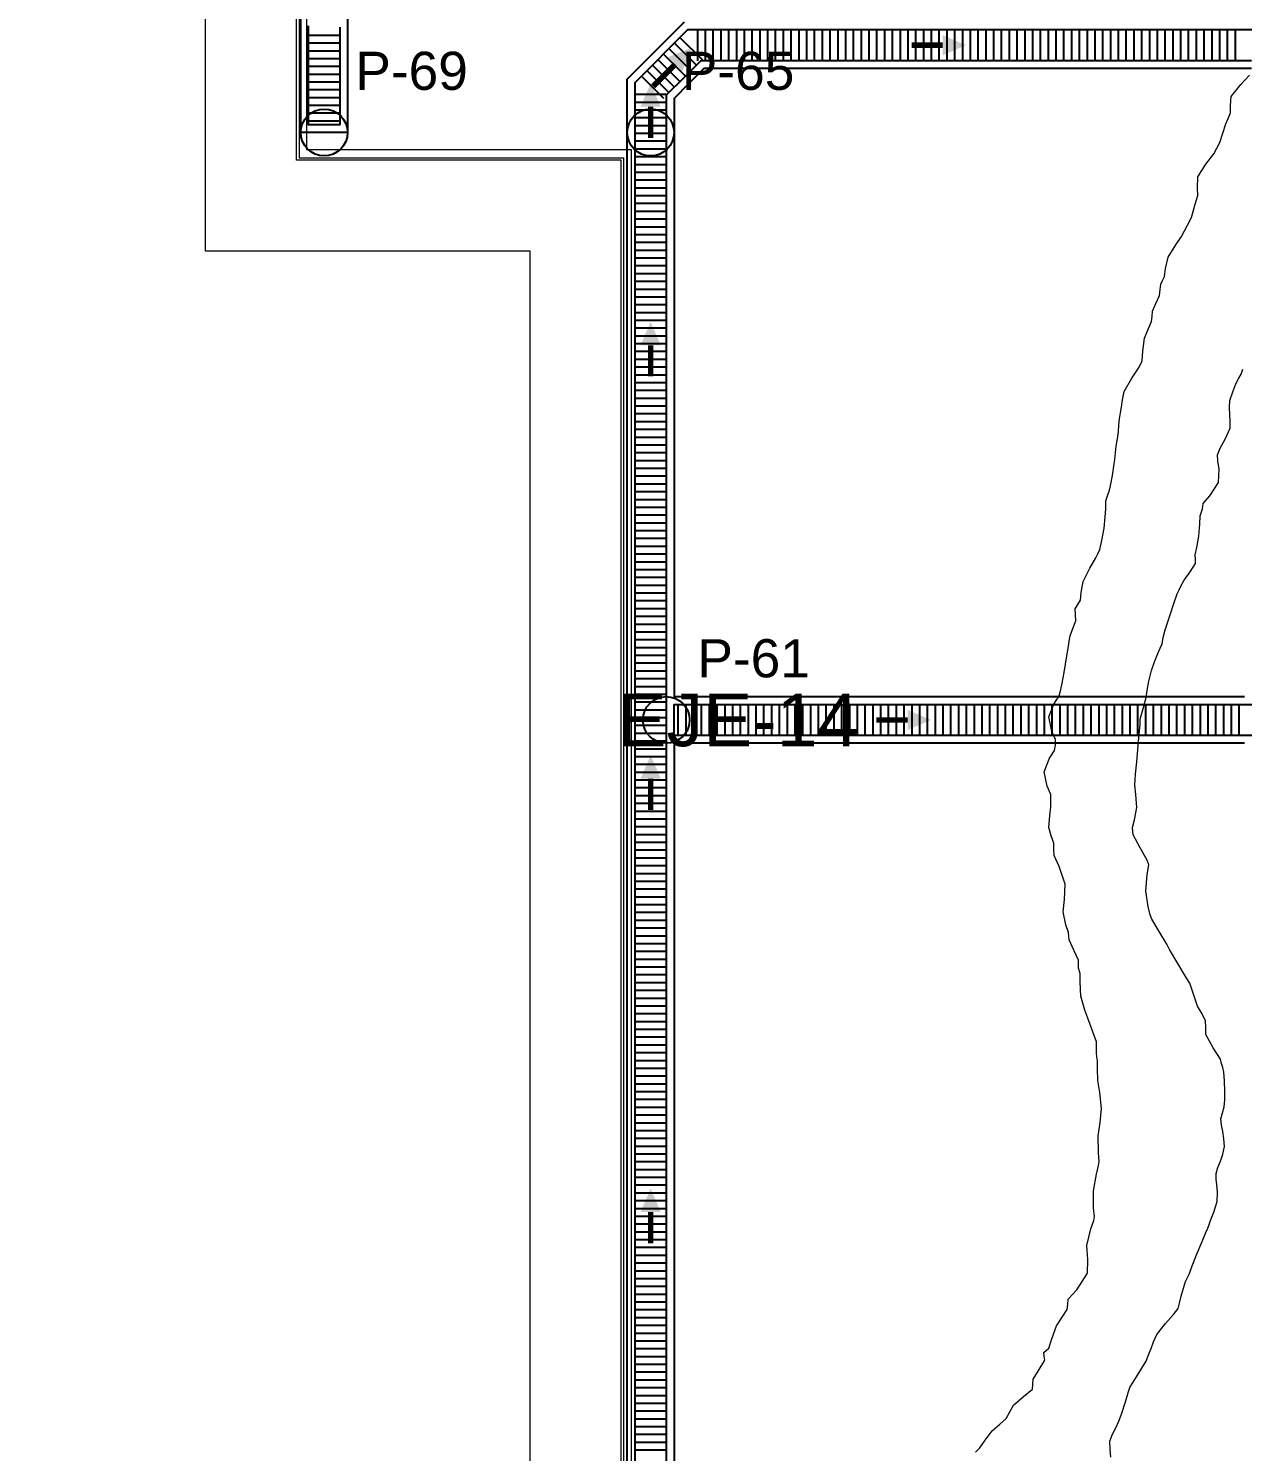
# Model space of a CAD drawing. Header units: metres. Extents: x 354768 to 355417, y 9249536 to 9250102.
# Drawn here: x 354944.34 to 354959.92, y 9249821.89 to 9249840.15 of the extents above; entities that cross this region are included whole.
import ezdxf
from ezdxf.enums import TextEntityAlignment as Align

# ---------------------------------------------------------------- set-up
doc = ezdxf.new("R2010")
doc.units = ezdxf.units.M
doc.header["$LTSCALE"] = 0.25
for name, color, linetype, lineweight in [('ARQ-BASE', 8, 'CONTINUOUS', 13), ('ARQ-TECHO', 8, 'CONTINUOUS', 13), ('ARQ-VEREDA', 9, 'CONTINUOUS', 9), ('CUNETA-S3', 94, 'CONTINUOUS', 35)]:
    doc.layers.add(name, color=color, linetype=linetype, lineweight=lineweight)
for name, color, linetype, true_color in [('CUN-FLUJO', 1, 'CONTINUOUS', 0xe60000), ('CUN-REJ-BORDE', 4, 'CONTINUOUS', 0x00aae6), ('CUN-REJ-PLATINA', 4, 'CONTINUOUS', 0x78cdf0)]:
    doc.layers.add(name, color=color, linetype=linetype, true_color=true_color)
doc.layers.add('CURVAS', color=33, linetype='CONTINUOUS', lineweight=13, true_color=0xb08860)
doc.layers.add('NUDOS', color=7, linetype='CONTINUOUS')
doc.layers.add('TEXTOS', color=7, linetype='CONTINUOUS')
doc.styles.get("Standard").update_dxf_attribs({"font": 'arial.ttf'})

# ---------------------------------------------------------------- blocks, each defined once
blk = doc.blocks.new('ARQUITECTURA_BASE')
at = {"layer": 'ARQ-TECHO'}
for points in [[(354936.743, 9249851.821), (354936.743, 9249839.716), (354932.862, 9249839.716), (354932.862, 9249815.986), (354952.072, 9249815.986), (354952.072, 9249838.596), (354947.907, 9249838.596), (354947.907, 9249851.821), (354936.743, 9249851.821)], [(354936.873, 9249851.691), (354936.873, 9249839.586), (354932.992, 9249839.586), (354932.992, 9249816.116), (354951.942, 9249816.116), (354951.942, 9249838.466), (354947.777, 9249838.466), (354947.777, 9249851.691), (354936.873, 9249851.691)]]:
    blk.add_lwpolyline(points, close=True, dxfattribs=at)
at = {"layer": 'ARQ-VEREDA'}
blk.add_lwpolyline([(354950.772, 9249816.711), (354950.772, 9249837.296), (354946.607, 9249837.296), (354946.607, 9249850.646), (354938.777, 9249850.646), (354938.777, 9249837.296), (354935.162, 9249837.296), (354935.162, 9249816.711), (354932.962, 9249816.711), (354932.962, 9249839.616), (354936.843, 9249839.616), (354936.843, 9249851.546), (354947.807, 9249851.546), (354947.807, 9249838.496), (354951.972, 9249838.496), (354951.972, 9249816.711), (354950.772, 9249816.711)], close=True, dxfattribs=at)
blk = doc.blocks.new('CURVAS_DE_NIVEL')
at = {"layer": 'CURVAS'}
for points in [[(354958.227, 9249821.817), (354958.217, 9249821.916), (354958.214, 9249822.025), (354958.248, 9249822.111), (354958.29, 9249822.196), (354958.328, 9249822.281), (354958.363, 9249822.368), (354958.413, 9249822.529), (354958.452, 9249822.661), (354958.471, 9249822.713), (354958.569, 9249822.87), (354958.679, 9249823.05), (354958.711, 9249823.13), (354958.742, 9249823.211), (354958.775, 9249823.299), (354958.817, 9249823.393), (354958.929, 9249823.533), (354959.028, 9249823.647), (354959.09, 9249823.725), (354959.108, 9249823.796), (354959.129, 9249823.885), (354959.159, 9249823.985), (354959.186, 9249824.072), (354959.211, 9249824.124), (354959.236, 9249824.177), (354959.271, 9249824.272), (354959.325, 9249824.415), (354959.397, 9249824.587), (354959.446, 9249824.703), (354959.471, 9249824.757), (354959.486, 9249824.802), (354959.503, 9249824.855), (354959.546, 9249824.961), (354959.592, 9249825.101), (354959.593, 9249825.219), (354959.585, 9249825.313), (354959.579, 9249825.386), (354959.576, 9249825.458), (354959.601, 9249825.534), (354959.632, 9249825.617), (354959.661, 9249825.705), (354959.686, 9249825.803), (354959.678, 9249825.904), (354959.664, 9249825.996), (354959.647, 9249826.081), (354959.636, 9249826.162), (354959.658, 9249826.238), (354959.682, 9249826.314), (354959.689, 9249826.405), (354959.69, 9249826.512), (354959.684, 9249826.648), (354959.675, 9249826.758), (354959.661, 9249826.82), (354959.648, 9249826.871), (354959.631, 9249826.924), (354959.54, 9249827.071), (354959.444, 9249827.243), (354959.443, 9249827.331), (354959.442, 9249827.419), (354959.396, 9249827.507), (354959.34, 9249827.607), (354959.283, 9249827.772), (354959.241, 9249827.903), (354959.191, 9249827.974), (354959.084, 9249828.155), (354958.977, 9249828.335), (354958.943, 9249828.403), (354958.848, 9249828.563), (354958.753, 9249828.721), (354958.729, 9249828.78), (354958.703, 9249828.886), (354958.675, 9249829.083), (354958.694, 9249829.297), (354958.715, 9249829.422), (354958.69, 9249829.479), (354958.601, 9249829.64), (354958.511, 9249829.806), (354958.504, 9249829.898), (354958.529, 9249829.997), (354958.558, 9249830.157), (354958.547, 9249830.324), (354958.532, 9249830.442), (354958.537, 9249830.514), (354958.544, 9249830.586), (354958.558, 9249830.742), (354958.58, 9249831.004), (354958.592, 9249831.146), (354958.601, 9249831.218), (354958.604, 9249831.29), (354958.637, 9249831.408), (354958.678, 9249831.566), (354958.698, 9249831.685), (354958.713, 9249831.779), (354958.73, 9249831.847), (354958.748, 9249831.915), (354958.787, 9249832.025), (354958.828, 9249832.133), (354958.859, 9249832.201), (354958.885, 9249832.258), (354958.896, 9249832.338), (354958.925, 9249832.437), (354958.977, 9249832.605), (354959.038, 9249832.788), (354959.076, 9249832.899), (354959.102, 9249832.95), (354959.13, 9249833.004), (354959.168, 9249833.073), (354959.244, 9249833.183), (354959.313, 9249833.286), (354959.312, 9249833.342), (354959.31, 9249833.398), (354959.33, 9249833.494), (354959.357, 9249833.638), (354959.367, 9249833.793), (354959.371, 9249833.899), (354959.402, 9249833.988), (354959.409, 9249834.056), (354959.497, 9249834.158), (354959.606, 9249834.326), (354959.614, 9249834.498), (354959.6, 9249834.605), (354959.596, 9249834.682), (354959.627, 9249834.768), (354959.691, 9249834.884), (354959.758, 9249835.023), (354959.758, 9249835.112), (354959.751, 9249835.202), (354959.75, 9249835.291), (354959.755, 9249835.378), (354959.792, 9249835.492), (354959.832, 9249835.595), (354959.869, 9249835.665), (354959.899, 9249835.72), (354959.918, 9249835.78)], [(354956.487, 9249821.88), (354956.545, 9249821.939), (354956.612, 9249822.035), (354956.702, 9249822.154), (354956.8, 9249822.24), (354956.883, 9249822.313), (354956.93, 9249822.4), (354956.978, 9249822.486), (354957.107, 9249822.595), (354957.22, 9249822.689), (354957.226, 9249822.753), (354957.23, 9249822.819), (354957.305, 9249822.944), (354957.377, 9249823.062), (354957.37, 9249823.114), (354957.364, 9249823.162), (354957.429, 9249823.217), (354957.468, 9249823.335), (354957.53, 9249823.503), (354957.608, 9249823.627), (354957.665, 9249823.712), (354957.672, 9249823.779), (354957.68, 9249823.845), (354957.789, 9249823.966), (354957.926, 9249824.178), (354957.932, 9249824.355), (354957.918, 9249824.534), (354957.97, 9249824.749), (354958.009, 9249824.856), (354958.014, 9249824.907), (354958.003, 9249825.019), (354958.002, 9249825.237), (354958.04, 9249825.451), (354958.069, 9249825.56), (354958.074, 9249825.612), (354958.066, 9249825.724), (354958.062, 9249825.942), (354958.087, 9249826.112), (354958.107, 9249826.291), (354958.085, 9249826.498), (354958.059, 9249826.651), (354958.054, 9249826.803), (354958.054, 9249826.903), (354958.048, 9249826.955), (354958.042, 9249827.008), (354958.042, 9249827.073), (354958.04, 9249827.147), (354958, 9249827.264), (354957.961, 9249827.369), (354957.931, 9249827.453), (354957.892, 9249827.556), (354957.842, 9249827.734), (354957.831, 9249827.918), (354957.833, 9249828.024), (354957.811, 9249828.092), (354957.811, 9249828.141), (354957.809, 9249828.196), (354957.751, 9249828.327), (354957.692, 9249828.457), (354957.683, 9249828.552), (354957.65, 9249828.652), (354957.613, 9249828.818), (354957.632, 9249828.975), (354957.641, 9249829.171), (354957.564, 9249829.398), (354957.498, 9249829.538), (354957.495, 9249829.619), (354957.493, 9249829.7), (354957.461, 9249829.791), (354957.429, 9249829.899), (354957.441, 9249830.05), (354957.457, 9249830.165), (354957.457, 9249830.251), (354957.456, 9249830.322), (354957.409, 9249830.428), (354957.369, 9249830.613), (354957.439, 9249830.79), (354957.504, 9249830.886), (354957.517, 9249830.956), (354957.516, 9249831.027), (354957.469, 9249831.132), (354957.429, 9249831.318), (354957.496, 9249831.484), (354957.564, 9249831.59), (354957.585, 9249831.671), (354957.603, 9249831.754), (354957.626, 9249831.888), (354957.661, 9249832.102), (354957.681, 9249832.227), (354957.692, 9249832.293), (354957.703, 9249832.359), (354957.74, 9249832.454), (354957.776, 9249832.554), (354957.772, 9249832.635), (354957.768, 9249832.708), (354957.802, 9249832.763), (354957.837, 9249832.817), (354957.847, 9249832.917), (354957.869, 9249833.055), (354957.958, 9249833.227), (354958.035, 9249833.359), (354958.06, 9249833.412), (354958.084, 9249833.467), (354958.11, 9249833.582), (354958.14, 9249833.741), (354958.155, 9249833.886), (354958.162, 9249833.984), (354958.161, 9249834.039), (354958.162, 9249834.094), (354958.184, 9249834.157), (354958.209, 9249834.227), (354958.229, 9249834.327), (354958.25, 9249834.442), (354958.264, 9249834.535), (354958.277, 9249834.623), (354958.286, 9249834.708), (354958.296, 9249834.792), (354958.31, 9249834.886), (354958.324, 9249834.978), (354958.33, 9249835.063), (354958.336, 9249835.144), (354958.349, 9249835.22), (354958.364, 9249835.296), (354958.375, 9249835.388), (354958.395, 9249835.494), (354958.496, 9249835.665), (354958.588, 9249835.806), (354958.628, 9249835.888), (354958.637, 9249836.013), (354958.657, 9249836.181), (354958.707, 9249836.303), (354958.748, 9249836.392), (354958.754, 9249836.459), (354958.759, 9249836.527), (354958.804, 9249836.626), (354958.849, 9249836.728), (354958.858, 9249836.805), (354958.866, 9249836.873), (354958.889, 9249836.922), (354958.913, 9249836.972), (354958.927, 9249837.072), (354958.96, 9249837.22), (354959.058, 9249837.378), (354959.134, 9249837.485), (354959.169, 9249837.557), (354959.209, 9249837.63), (354959.259, 9249837.728), (354959.287, 9249837.822), (354959.306, 9249837.9), (354959.326, 9249837.956), (354959.344, 9249838.012), (354959.336, 9249838.113), (354959.342, 9249838.252), (354959.446, 9249838.414), (354959.547, 9249838.547), (354959.588, 9249838.618), (354959.625, 9249838.69), (354959.664, 9249838.812), (354959.701, 9249838.931), (354959.732, 9249839), (354959.76, 9249839.071), (354959.76, 9249839.167), (354959.77, 9249839.28), (354959.894, 9249839.436), (354960.004, 9249839.556)]]:
    blk.add_lwpolyline(points, dxfattribs=at)
blk = doc.blocks.new('CUNETAS_SISTEMA_3_NORESTE_LOSA')
at = {"layer": 'CUN-FLUJO', "const_width": 0.07}
for points in [[(354955.668, 9249839.94), (354956.068, 9249839.94)], [(354952.353, 9249839.413), (354952.635, 9249839.695)], [(354952.32, 9249838.75), (354952.32, 9249839.15)], [(354952.32, 9249835.689), (354952.32, 9249836.089)], [(354955.218, 9249831.28), (354955.617, 9249831.28)], [(354952.32, 9249830.126), (354952.32, 9249830.526)], [(354952.32, 9249824.564), (354952.32, 9249824.964)]]:
    blk.add_lwpolyline(points, dxfattribs=at)
at = {"layer": 'CUN-FLUJO', "true_color": 0xe60000}
for points in [[(354956.368, 9249839.94), (354956.068, 9249840.07), (354956.068, 9249839.81)], [(354952.847, 9249839.907), (354952.543, 9249839.787), (354952.727, 9249839.603)], [(354952.32, 9249839.45), (354952.19, 9249839.15), (354952.45, 9249839.15)], [(354952.32, 9249836.389), (354952.19, 9249836.089), (354952.45, 9249836.089)], [(354955.917, 9249831.28), (354955.617, 9249831.41), (354955.617, 9249831.15)], [(354952.32, 9249830.826), (354952.19, 9249830.526), (354952.45, 9249830.526)], [(354952.32, 9249825.264), (354952.19, 9249824.964), (354952.45, 9249824.964)]]:
    blk.add_solid(points, dxfattribs=at)
at = {"layer": 'CUN-REJ-BORDE'}
for points in [[(354960.145, 9249831.08), (354959.894, 9249831.08), (354959.643, 9249831.08), (354959.393, 9249831.08), (354959.142, 9249831.08), (354958.891, 9249831.08), (354958.64, 9249831.08), (354958.389, 9249831.08), (354958.138, 9249831.08), (354957.888, 9249831.08), (354957.637, 9249831.08), (354957.386, 9249831.08), (354957.135, 9249831.08), (354956.884, 9249831.08), (354956.633, 9249831.08), (354956.383, 9249831.08), (354956.132, 9249831.08), (354955.881, 9249831.08), (354955.63, 9249831.08), (354955.379, 9249831.08), (354955.128, 9249831.08), (354954.878, 9249831.08), (354954.627, 9249831.08), (354954.376, 9249831.08), (354954.125, 9249831.08), (354953.874, 9249831.08), (354953.623, 9249831.08), (354953.372, 9249831.08), (354953.122, 9249831.08), (354952.871, 9249831.08), (354952.62, 9249831.08), (354952.62, 9249831.48), (354952.871, 9249831.48), (354953.122, 9249831.48), (354953.372, 9249831.48), (354953.623, 9249831.48), (354953.874, 9249831.48), (354954.125, 9249831.48), (354954.376, 9249831.48), (354954.627, 9249831.48), (354954.878, 9249831.48), (354955.128, 9249831.48), (354955.379, 9249831.48), (354955.63, 9249831.48), (354955.881, 9249831.48), (354956.132, 9249831.48), (354956.383, 9249831.48), (354956.633, 9249831.48), (354956.884, 9249831.48), (354957.135, 9249831.48), (354957.386, 9249831.48), (354957.637, 9249831.48), (354957.888, 9249831.48), (354958.138, 9249831.48), (354958.389, 9249831.48), (354958.64, 9249831.48), (354958.891, 9249831.48), (354959.142, 9249831.48), (354959.393, 9249831.48), (354959.643, 9249831.48), (354959.894, 9249831.48), (354960.145, 9249831.48)], [(354960.033, 9249839.74), (354959.781, 9249839.74), (354959.528, 9249839.74), (354959.276, 9249839.74), (354959.023, 9249839.74), (354958.771, 9249839.74), (354958.518, 9249839.74), (354958.266, 9249839.74), (354958.013, 9249839.74), (354957.761, 9249839.74), (354957.508, 9249839.74), (354957.256, 9249839.74), (354957.003, 9249839.74), (354956.751, 9249839.74), (354956.498, 9249839.74), (354956.246, 9249839.74), (354955.993, 9249839.74), (354955.741, 9249839.74), (354955.488, 9249839.74), (354955.236, 9249839.74), (354954.983, 9249839.74), (354954.731, 9249839.74), (354954.478, 9249839.74), (354954.225, 9249839.74), (354953.973, 9249839.74), (354953.72, 9249839.74), (354953.468, 9249839.74), (354953.215, 9249839.74), (354952.963, 9249839.74), (354952.741, 9249839.519), (354952.52, 9249839.297), (354952.52, 9249839.046), (354952.52, 9249838.796), (354952.52, 9249838.545), (354952.52, 9249838.295), (354952.52, 9249838.044), (354952.52, 9249837.793), (354952.52, 9249837.543), (354952.52, 9249837.292), (354952.52, 9249837.041), (354952.52, 9249836.791), (354952.52, 9249836.54), (354952.52, 9249836.289), (354952.52, 9249836.039), (354952.52, 9249835.788), (354952.52, 9249835.537), (354952.52, 9249835.287), (354952.52, 9249835.036), (354952.52, 9249834.785), (354952.52, 9249834.535), (354952.52, 9249834.284), (354952.52, 9249834.033), (354952.52, 9249833.783), (354952.52, 9249833.532), (354952.52, 9249833.281), (354952.52, 9249833.031), (354952.52, 9249832.78), (354952.52, 9249832.529), (354952.52, 9249832.279), (354952.52, 9249832.028), (354952.52, 9249831.777), (354952.52, 9249831.527), (354952.52, 9249831.276), (354952.52, 9249831.025), (354952.52, 9249830.775), (354952.52, 9249830.524), (354952.52, 9249830.273), (354952.52, 9249830.023), (354952.52, 9249829.772), (354952.52, 9249829.521), (354952.52, 9249829.271), (354952.52, 9249829.02), (354952.52, 9249828.769), (354952.52, 9249828.519), (354952.52, 9249828.268), (354952.52, 9249828.017), (354952.52, 9249827.767), (354952.52, 9249827.516), (354952.52, 9249827.266), (354952.52, 9249827.015), (354952.52, 9249826.764), (354952.52, 9249826.514), (354952.52, 9249826.263), (354952.52, 9249826.012), (354952.52, 9249825.762), (354952.52, 9249825.511), (354952.52, 9249825.26), (354952.52, 9249825.01), (354952.52, 9249824.759), (354952.52, 9249824.508), (354952.52, 9249824.258), (354952.52, 9249824.007), (354952.52, 9249823.756), (354952.52, 9249823.506), (354952.52, 9249823.255), (354952.52, 9249823.004), (354952.52, 9249822.754), (354952.52, 9249822.503), (354952.52, 9249822.252), (354952.52, 9249822.002), (354952.52, 9249821.751)], [(354952.12, 9249821.666), (354952.12, 9249821.917), (354952.12, 9249822.167), (354952.12, 9249822.418), (354952.12, 9249822.669), (354952.12, 9249822.919), (354952.12, 9249823.17), (354952.12, 9249823.421), (354952.12, 9249823.671), (354952.12, 9249823.922), (354952.12, 9249824.173), (354952.12, 9249824.423), (354952.12, 9249824.674), (354952.12, 9249824.925), (354952.12, 9249825.175), (354952.12, 9249825.426), (354952.12, 9249825.677), (354952.12, 9249825.927), (354952.12, 9249826.178), (354952.12, 9249826.429), (354952.12, 9249826.679), (354952.12, 9249826.93), (354952.12, 9249827.181), (354952.12, 9249827.431), (354952.12, 9249827.682), (354952.12, 9249827.933), (354952.12, 9249828.183), (354952.12, 9249828.434), (354952.12, 9249828.684), (354952.12, 9249828.935), (354952.12, 9249829.186), (354952.12, 9249829.436), (354952.12, 9249829.687), (354952.12, 9249829.938), (354952.12, 9249830.188), (354952.12, 9249830.439), (354952.12, 9249830.69), (354952.12, 9249830.94), (354952.12, 9249831.191), (354952.12, 9249831.442), (354952.12, 9249831.692), (354952.12, 9249831.943), (354952.12, 9249832.194), (354952.12, 9249832.444), (354952.12, 9249832.695), (354952.12, 9249832.946), (354952.12, 9249833.196), (354952.12, 9249833.447), (354952.12, 9249833.698), (354952.12, 9249833.948), (354952.12, 9249834.199), (354952.12, 9249834.45), (354952.12, 9249834.7), (354952.12, 9249834.951), (354952.12, 9249835.202), (354952.12, 9249835.452), (354952.12, 9249835.703), (354952.12, 9249835.954), (354952.12, 9249836.204), (354952.12, 9249836.455), (354952.12, 9249836.706), (354952.12, 9249836.956), (354952.12, 9249837.207), (354952.12, 9249837.458), (354952.12, 9249837.708), (354952.12, 9249837.959), (354952.12, 9249838.21), (354952.12, 9249838.46), (354952.12, 9249838.711), (354952.12, 9249838.962), (354952.12, 9249839.212), (354952.12, 9249839.463)], [(354959.94, 9249830.98), (354959.688, 9249830.98), (354959.435, 9249830.98), (354959.183, 9249830.98), (354958.931, 9249830.98), (354958.678, 9249830.98), (354958.426, 9249830.98), (354958.173, 9249830.98), (354957.921, 9249830.98), (354957.668, 9249830.98), (354957.416, 9249830.98), (354957.164, 9249830.98), (354956.911, 9249830.98), (354956.659, 9249830.98), (354956.406, 9249830.98), (354956.154, 9249830.98), (354955.901, 9249830.98), (354955.649, 9249830.98), (354955.397, 9249830.98), (354955.144, 9249830.98), (354954.892, 9249830.98), (354954.639, 9249830.98), (354954.387, 9249830.98), (354954.135, 9249830.98), (354953.882, 9249830.98), (354953.63, 9249830.98), (354953.377, 9249830.98), (354953.125, 9249830.98), (354952.872, 9249830.98), (354952.62, 9249830.98), (354952.62, 9249830.729), (354952.62, 9249830.479), (354952.62, 9249830.228), (354952.62, 9249829.978), (354952.62, 9249829.727), (354952.62, 9249829.476), (354952.62, 9249829.226), (354952.62, 9249828.975), (354952.62, 9249828.725), (354952.62, 9249828.474), (354952.62, 9249828.224), (354952.62, 9249827.973), (354952.62, 9249827.722), (354952.62, 9249827.472), (354952.62, 9249827.221), (354952.62, 9249826.971), (354952.62, 9249826.72), (354952.62, 9249826.469), (354952.62, 9249826.219), (354952.62, 9249825.968), (354952.62, 9249825.718), (354952.62, 9249825.467), (354952.62, 9249825.216), (354952.62, 9249824.966), (354952.62, 9249824.715), (354952.62, 9249824.465), (354952.62, 9249824.214), (354952.62, 9249823.963), (354952.62, 9249823.713), (354952.62, 9249823.462), (354952.62, 9249823.212), (354952.62, 9249822.961), (354952.62, 9249822.711), (354952.62, 9249822.46), (354952.62, 9249822.209), (354952.62, 9249821.959), (354952.62, 9249821.708)], [(354952.02, 9249821.707), (354952.02, 9249821.958), (354952.02, 9249822.209), (354952.02, 9249822.459), (354952.02, 9249822.71), (354952.02, 9249822.961), (354952.02, 9249823.211), (354952.02, 9249823.462), (354952.02, 9249823.713), (354952.02, 9249823.963), (354952.02, 9249824.214), (354952.02, 9249824.465), (354952.02, 9249824.715), (354952.02, 9249824.966), (354952.02, 9249825.217), (354952.02, 9249825.467), (354952.02, 9249825.718), (354952.02, 9249825.969), (354952.02, 9249826.219), (354952.02, 9249826.47), (354952.02, 9249826.721), (354952.02, 9249826.971), (354952.02, 9249827.222), (354952.02, 9249827.473), (354952.02, 9249827.723), (354952.02, 9249827.974), (354952.02, 9249828.225), (354952.02, 9249828.475), (354952.02, 9249828.726), (354952.02, 9249828.977), (354952.02, 9249829.227), (354952.02, 9249829.478), (354952.02, 9249829.729), (354952.02, 9249829.979), (354952.02, 9249830.23), (354952.02, 9249830.481), (354952.02, 9249830.731), (354952.02, 9249830.982), (354952.02, 9249831.233), (354952.02, 9249831.483), (354952.02, 9249831.734), (354952.02, 9249831.984), (354952.02, 9249832.235), (354952.02, 9249832.486), (354952.02, 9249832.736), (354952.02, 9249832.987), (354952.02, 9249833.238), (354952.02, 9249833.488), (354952.02, 9249833.739), (354952.02, 9249833.99), (354952.02, 9249834.24), (354952.02, 9249834.491), (354952.02, 9249834.742), (354952.02, 9249834.992), (354952.02, 9249835.243), (354952.02, 9249835.494), (354952.02, 9249835.744), (354952.02, 9249835.995), (354952.02, 9249836.246), (354952.02, 9249836.496), (354952.02, 9249836.747), (354952.02, 9249836.998), (354952.02, 9249837.248), (354952.02, 9249837.499), (354952.02, 9249837.75), (354952.02, 9249838), (354952.02, 9249838.251), (354952.02, 9249838.502), (354952.02, 9249838.752), (354952.02, 9249839.003), (354952.02, 9249839.254), (354952.02, 9249839.504)], [(354952.02, 9249839.504), (354952.204, 9249839.688), (354952.388, 9249839.872), (354952.572, 9249840.056), (354952.756, 9249840.24)], [(354948.43, 9249840.329), (354948.43, 9249840.078), (354948.43, 9249839.826), (354948.43, 9249839.575), (354948.43, 9249839.323), (354948.43, 9249839.072), (354948.43, 9249838.82), (354948.13, 9249838.82), (354947.83, 9249838.82), (354947.83, 9249839.071), (354947.83, 9249839.323), (354947.83, 9249839.574), (354947.83, 9249839.826), (354947.83, 9249840.077), (354947.83, 9249840.329)], [(354952.12, 9249839.463), (354952.346, 9249839.689), (354952.571, 9249839.914), (354952.797, 9249840.14), (354953.049, 9249840.14), (354953.3, 9249840.14), (354953.552, 9249840.14), (354953.804, 9249840.14), (354954.055, 9249840.14), (354954.307, 9249840.14), (354954.558, 9249840.14), (354954.81, 9249840.14), (354955.062, 9249840.14), (354955.313, 9249840.14), (354955.565, 9249840.14), (354955.816, 9249840.14), (354956.068, 9249840.14), (354956.32, 9249840.14), (354956.571, 9249840.14), (354956.823, 9249840.14), (354957.075, 9249840.14), (354957.326, 9249840.14), (354957.578, 9249840.14), (354957.829, 9249840.14), (354958.081, 9249840.14), (354958.333, 9249840.14), (354958.584, 9249840.14), (354958.836, 9249840.14), (354959.087, 9249840.14), (354959.339, 9249840.14), (354959.591, 9249840.14), (354959.842, 9249840.14), (354960.094, 9249840.14)], [(354948.33, 9249840.172), (354948.33, 9249839.921), (354948.33, 9249839.671), (354948.33, 9249839.421), (354948.33, 9249839.17), (354948.33, 9249838.92), (354947.93, 9249838.92), (354947.93, 9249839.174), (354947.93, 9249839.427), (354947.93, 9249839.681), (354947.93, 9249839.935), (354947.93, 9249840.189)], [(354953.004, 9249839.64), (354952.812, 9249839.448), (354952.62, 9249839.256), (354952.62, 9249839), (354952.62, 9249838.744), (354952.62, 9249838.488), (354952.62, 9249838.232), (354952.62, 9249837.976), (354952.62, 9249837.721), (354952.62, 9249837.465), (354952.62, 9249837.209), (354952.62, 9249836.953), (354952.62, 9249836.697), (354952.62, 9249836.441), (354952.62, 9249836.185), (354952.62, 9249835.93), (354952.62, 9249835.674), (354952.62, 9249835.418), (354952.62, 9249835.162), (354952.62, 9249834.906), (354952.62, 9249834.65), (354952.62, 9249834.394), (354952.62, 9249834.139), (354952.62, 9249833.883), (354952.62, 9249833.627), (354952.62, 9249833.371), (354952.62, 9249833.115), (354952.62, 9249832.859), (354952.62, 9249832.603), (354952.62, 9249832.348), (354952.62, 9249832.092), (354952.62, 9249831.836), (354952.62, 9249831.58), (354952.872, 9249831.58), (354953.125, 9249831.58), (354953.377, 9249831.58), (354953.63, 9249831.58), (354953.882, 9249831.58), (354954.135, 9249831.58), (354954.387, 9249831.58), (354954.639, 9249831.58), (354954.892, 9249831.58), (354955.144, 9249831.58), (354955.397, 9249831.58), (354955.649, 9249831.58), (354955.901, 9249831.58), (354956.154, 9249831.58), (354956.406, 9249831.58), (354956.659, 9249831.58), (354956.911, 9249831.58), (354957.164, 9249831.58), (354957.416, 9249831.58), (354957.668, 9249831.58), (354957.921, 9249831.58), (354958.173, 9249831.58), (354958.426, 9249831.58), (354958.678, 9249831.58), (354958.931, 9249831.58), (354959.183, 9249831.58), (354959.435, 9249831.58), (354959.688, 9249831.58), (354959.94, 9249831.58)], [(354960.033, 9249839.64), (354959.782, 9249839.64), (354959.531, 9249839.64), (354959.28, 9249839.64), (354959.029, 9249839.64), (354958.778, 9249839.64), (354958.527, 9249839.64), (354958.276, 9249839.64), (354958.025, 9249839.64), (354957.774, 9249839.64), (354957.523, 9249839.64), (354957.272, 9249839.64), (354957.021, 9249839.64), (354956.77, 9249839.64), (354956.519, 9249839.64), (354956.268, 9249839.64), (354956.016, 9249839.64), (354955.765, 9249839.64), (354955.514, 9249839.64), (354955.263, 9249839.64), (354955.012, 9249839.64), (354954.761, 9249839.64), (354954.51, 9249839.64), (354954.259, 9249839.64), (354954.008, 9249839.64), (354953.757, 9249839.64), (354953.506, 9249839.64), (354953.255, 9249839.64), (354953.004, 9249839.64)]]:
    blk.add_lwpolyline(points, dxfattribs=at)
at = {"layer": 'CUN-REJ-PLATINA'}
for p, q in [((354947.93, 9249840.07), (354948.33, 9249840.07)), ((354952.696, 9249840.039), (354952.979, 9249839.756)), ((354952.92, 9249840.14), (354952.92, 9249839.74)), ((354953.02, 9249840.14), (354953.02, 9249839.74)), ((354953.12, 9249840.14), (354953.12, 9249839.74)), ((354953.22, 9249840.14), (354953.22, 9249839.74)), ((354953.32, 9249840.14), (354953.32, 9249839.74)), ((354953.42, 9249840.14), (354953.42, 9249839.74)), ((354953.52, 9249840.14), (354953.52, 9249839.74)), ((354953.62, 9249840.14), (354953.62, 9249839.74)), ((354953.72, 9249840.14), (354953.72, 9249839.74)), ((354953.82, 9249840.14), (354953.82, 9249839.74)), ((354953.92, 9249840.14), (354953.92, 9249839.74)), ((354954.02, 9249840.14), (354954.02, 9249839.74)), ((354954.12, 9249840.14), (354954.12, 9249839.74)), ((354954.22, 9249840.14), (354954.22, 9249839.74)), ((354954.32, 9249840.14), (354954.32, 9249839.74)), ((354954.42, 9249840.14), (354954.42, 9249839.74)), ((354954.52, 9249840.14), (354954.52, 9249839.74)), ((354954.62, 9249840.14), (354954.62, 9249839.74)), ((354954.72, 9249840.14), (354954.72, 9249839.74)), ((354954.82, 9249840.14), (354954.82, 9249839.74)), ((354954.92, 9249840.14), (354954.92, 9249839.74)), ((354955.02, 9249840.14), (354955.02, 9249839.74)), ((354955.12, 9249840.14), (354955.12, 9249839.74)), ((354955.22, 9249840.14), (354955.22, 9249839.74)), ((354955.32, 9249840.14), (354955.32, 9249839.74)), ((354955.42, 9249840.14), (354955.42, 9249839.74)), ((354955.52, 9249840.14), (354955.52, 9249839.74)), ((354955.62, 9249840.14), (354955.62, 9249839.74)), ((354955.72, 9249840.14), (354955.72, 9249839.74)), ((354955.82, 9249840.14), (354955.82, 9249839.74)), ((354955.92, 9249840.14), (354955.92, 9249839.74)), ((354956.02, 9249840.14), (354956.02, 9249839.74)), ((354956.12, 9249840.14), (354956.12, 9249839.74)), ((354956.22, 9249840.14), (354956.22, 9249839.74)), ((354956.32, 9249840.14), (354956.32, 9249839.74)), ((354956.42, 9249840.14), (354956.42, 9249839.74)), ((354956.52, 9249840.14), (354956.52, 9249839.74)), ((354956.62, 9249840.14), (354956.62, 9249839.74)), ((354956.72, 9249840.14), (354956.72, 9249839.74)), ((354956.82, 9249840.14), (354956.82, 9249839.74)), ((354956.92, 9249840.14), (354956.92, 9249839.74)), ((354957.02, 9249840.14), (354957.02, 9249839.74)), ((354957.12, 9249840.14), (354957.12, 9249839.74)), ((354957.22, 9249840.14), (354957.22, 9249839.74)), ((354957.32, 9249840.14), (354957.32, 9249839.74)), ((354957.42, 9249840.14), (354957.42, 9249839.74)), ((354957.52, 9249840.14), (354957.52, 9249839.74)), ((354957.62, 9249840.14), (354957.62, 9249839.74)), ((354957.72, 9249840.14), (354957.72, 9249839.74)), ((354957.82, 9249840.14), (354957.82, 9249839.74)), ((354957.92, 9249840.14), (354957.92, 9249839.74)), ((354958.02, 9249840.14), (354958.02, 9249839.74)), ((354958.12, 9249840.14), (354958.12, 9249839.74)), ((354958.22, 9249840.14), (354958.22, 9249839.74)), ((354958.32, 9249840.14), (354958.32, 9249839.74)), ((354958.42, 9249840.14), (354958.42, 9249839.74)), ((354958.52, 9249840.14), (354958.52, 9249839.74)), ((354958.62, 9249840.14), (354958.62, 9249839.74)), ((354958.72, 9249840.14), (354958.72, 9249839.74)), ((354958.82, 9249840.14), (354958.82, 9249839.74)), ((354958.92, 9249840.14), (354958.92, 9249839.74)), ((354959.02, 9249840.14), (354959.02, 9249839.74)), ((354959.12, 9249840.14), (354959.12, 9249839.74)), ((354959.22, 9249840.14), (354959.22, 9249839.74)), ((354959.32, 9249840.14), (354959.32, 9249839.74)), ((354959.42, 9249840.14), (354959.42, 9249839.74)), ((354959.52, 9249840.14), (354959.52, 9249839.74)), ((354959.62, 9249840.14), (354959.62, 9249839.74)), ((354959.72, 9249840.14), (354959.72, 9249839.74)), ((354959.82, 9249840.14), (354959.82, 9249839.74)), ((354947.93, 9249839.97), (354948.33, 9249839.97)), ((354947.93, 9249839.87), (354948.33, 9249839.87)), ((354952.554, 9249839.897), (354952.837, 9249839.614)), ((354952.625, 9249839.968), (354952.908, 9249839.685)), ((354947.93, 9249839.77), (354948.33, 9249839.77)), ((354947.93, 9249839.67), (354948.33, 9249839.67)), ((354952.342, 9249839.685), (354952.625, 9249839.402)), ((354952.413, 9249839.756), (354952.696, 9249839.473)), ((354952.484, 9249839.827), (354952.767, 9249839.544)), ((354947.93, 9249839.57), (354948.33, 9249839.57)), ((354952.201, 9249839.544), (354952.484, 9249839.261)), ((354952.272, 9249839.614), (354952.554, 9249839.332)), ((354947.93, 9249839.47), (354948.33, 9249839.47)), ((354947.93, 9249839.37), (354948.33, 9249839.37)), ((354952.12, 9249839.311), (354952.52, 9249839.311)), ((354947.93, 9249839.27), (354948.33, 9249839.27)), ((354947.93, 9249839.17), (354948.33, 9249839.17)), ((354952.12, 9249839.211), (354952.52, 9249839.211)), ((354952.12, 9249839.111), (354952.52, 9249839.111)), ((354947.93, 9249839.07), (354948.33, 9249839.07)), ((354947.93, 9249838.97), (354948.33, 9249838.97)), ((354952.12, 9249839.011), (354952.52, 9249839.011)), ((354952.12, 9249838.911), (354952.52, 9249838.911)), ((354952.12, 9249838.811), (354952.52, 9249838.811)), ((354952.12, 9249838.711), (354952.52, 9249838.711)), ((354952.12, 9249838.611), (354952.52, 9249838.611)), ((354952.12, 9249838.511), (354952.52, 9249838.511)), ((354952.12, 9249838.411), (354952.52, 9249838.411)), ((354952.12, 9249838.311), (354952.52, 9249838.311)), ((354952.12, 9249838.211), (354952.52, 9249838.211)), ((354952.12, 9249838.111), (354952.52, 9249838.111)), ((354952.12, 9249838.011), (354952.52, 9249838.011)), ((354952.12, 9249837.911), (354952.52, 9249837.911)), ((354952.12, 9249837.811), (354952.52, 9249837.811)), ((354952.12, 9249837.711), (354952.52, 9249837.711)), ((354952.12, 9249837.611), (354952.52, 9249837.611)), ((354952.12, 9249837.511), (354952.52, 9249837.511)), ((354952.12, 9249837.411), (354952.52, 9249837.411)), ((354952.12, 9249837.311), (354952.52, 9249837.311)), ((354952.12, 9249837.211), (354952.52, 9249837.211)), ((354952.12, 9249837.111), (354952.52, 9249837.111)), ((354952.12, 9249837.011), (354952.52, 9249837.011)), ((354952.12, 9249836.911), (354952.52, 9249836.911)), ((354952.12, 9249836.811), (354952.52, 9249836.811)), ((354952.12, 9249836.711), (354952.52, 9249836.711)), ((354952.12, 9249836.611), (354952.52, 9249836.611)), ((354952.12, 9249836.511), (354952.52, 9249836.511)), ((354952.12, 9249836.411), (354952.52, 9249836.411)), ((354952.12, 9249836.311), (354952.52, 9249836.311)), ((354952.12, 9249836.211), (354952.52, 9249836.211)), ((354952.12, 9249836.111), (354952.52, 9249836.111)), ((354952.12, 9249836.011), (354952.52, 9249836.011)), ((354952.12, 9249835.911), (354952.52, 9249835.911)), ((354952.12, 9249835.811), (354952.52, 9249835.811)), ((354952.12, 9249835.711), (354952.52, 9249835.711)), ((354952.12, 9249835.611), (354952.52, 9249835.611)), ((354952.12, 9249835.511), (354952.52, 9249835.511)), ((354952.12, 9249835.411), (354952.52, 9249835.411)), ((354952.12, 9249835.311), (354952.52, 9249835.311)), ((354952.12, 9249835.211), (354952.52, 9249835.211)), ((354952.12, 9249835.111), (354952.52, 9249835.111)), ((354952.12, 9249835.011), (354952.52, 9249835.011)), ((354952.12, 9249834.911), (354952.52, 9249834.911)), ((354952.12, 9249834.811), (354952.52, 9249834.811)), ((354952.12, 9249834.711), (354952.52, 9249834.711)), ((354952.12, 9249834.611), (354952.52, 9249834.611)), ((354952.12, 9249834.511), (354952.52, 9249834.511)), ((354952.12, 9249834.411), (354952.52, 9249834.411)), ((354952.12, 9249834.311), (354952.52, 9249834.311)), ((354952.12, 9249834.211), (354952.52, 9249834.211)), ((354952.12, 9249834.111), (354952.52, 9249834.111)), ((354952.12, 9249834.011), (354952.52, 9249834.011)), ((354952.12, 9249833.911), (354952.52, 9249833.911)), ((354952.12, 9249833.811), (354952.52, 9249833.811)), ((354952.12, 9249833.711), (354952.52, 9249833.711)), ((354952.12, 9249833.611), (354952.52, 9249833.611)), ((354952.12, 9249833.511), (354952.52, 9249833.511)), ((354952.12, 9249833.411), (354952.52, 9249833.411)), ((354952.12, 9249833.311), (354952.52, 9249833.311)), ((354952.12, 9249833.211), (354952.52, 9249833.211)), ((354952.12, 9249833.111), (354952.52, 9249833.111)), ((354952.12, 9249833.011), (354952.52, 9249833.011)), ((354952.12, 9249832.911), (354952.52, 9249832.911)), ((354952.12, 9249832.811), (354952.52, 9249832.811)), ((354952.12, 9249832.711), (354952.52, 9249832.711)), ((354952.12, 9249832.611), (354952.52, 9249832.611)), ((354952.12, 9249832.511), (354952.52, 9249832.511)), ((354952.12, 9249832.411), (354952.52, 9249832.411)), ((354952.12, 9249832.311), (354952.52, 9249832.311)), ((354952.12, 9249832.211), (354952.52, 9249832.211)), ((354952.12, 9249832.111), (354952.52, 9249832.111)), ((354952.12, 9249832.011), (354952.52, 9249832.011)), ((354952.12, 9249831.911), (354952.52, 9249831.911)), ((354952.12, 9249831.811), (354952.52, 9249831.811)), ((354952.12, 9249831.711), (354952.52, 9249831.711)), ((354952.12, 9249831.611), (354952.52, 9249831.611)), ((354952.12, 9249831.511), (354952.52, 9249831.511)), ((354952.67, 9249831.48), (354952.67, 9249831.08)), ((354952.77, 9249831.48), (354952.77, 9249831.08)), ((354952.87, 9249831.48), (354952.87, 9249831.08)), ((354952.97, 9249831.48), (354952.97, 9249831.08)), ((354953.07, 9249831.48), (354953.07, 9249831.08)), ((354953.17, 9249831.48), (354953.17, 9249831.08)), ((354953.27, 9249831.48), (354953.27, 9249831.08)), ((354953.37, 9249831.48), (354953.37, 9249831.08)), ((354953.47, 9249831.48), (354953.47, 9249831.08)), ((354953.57, 9249831.48), (354953.57, 9249831.08)), ((354953.67, 9249831.48), (354953.67, 9249831.08)), ((354953.77, 9249831.48), (354953.77, 9249831.08)), ((354953.87, 9249831.48), (354953.87, 9249831.08)), ((354953.97, 9249831.48), (354953.97, 9249831.08)), ((354954.07, 9249831.48), (354954.07, 9249831.08)), ((354954.17, 9249831.48), (354954.17, 9249831.08)), ((354954.27, 9249831.48), (354954.27, 9249831.08)), ((354954.37, 9249831.48), (354954.37, 9249831.08)), ((354954.47, 9249831.48), (354954.47, 9249831.08)), ((354954.57, 9249831.48), (354954.57, 9249831.08)), ((354954.67, 9249831.48), (354954.67, 9249831.08)), ((354954.77, 9249831.48), (354954.77, 9249831.08)), ((354954.87, 9249831.48), (354954.87, 9249831.08)), ((354954.97, 9249831.48), (354954.97, 9249831.08)), ((354955.07, 9249831.48), (354955.07, 9249831.08)), ((354955.17, 9249831.48), (354955.17, 9249831.08)), ((354955.27, 9249831.48), (354955.27, 9249831.08)), ((354955.37, 9249831.48), (354955.37, 9249831.08)), ((354955.47, 9249831.48), (354955.47, 9249831.08)), ((354955.57, 9249831.48), (354955.57, 9249831.08)), ((354955.67, 9249831.48), (354955.67, 9249831.08)), ((354955.77, 9249831.48), (354955.77, 9249831.08)), ((354955.87, 9249831.48), (354955.87, 9249831.08)), ((354955.97, 9249831.48), (354955.97, 9249831.08)), ((354956.07, 9249831.48), (354956.07, 9249831.08)), ((354956.17, 9249831.48), (354956.17, 9249831.08)), ((354956.27, 9249831.48), (354956.27, 9249831.08)), ((354956.37, 9249831.48), (354956.37, 9249831.08)), ((354956.47, 9249831.48), (354956.47, 9249831.08)), ((354956.57, 9249831.48), (354956.57, 9249831.08)), ((354956.67, 9249831.48), (354956.67, 9249831.08)), ((354956.77, 9249831.48), (354956.77, 9249831.08)), ((354956.87, 9249831.48), (354956.87, 9249831.08)), ((354956.97, 9249831.48), (354956.97, 9249831.08)), ((354957.07, 9249831.48), (354957.07, 9249831.08)), ((354957.17, 9249831.48), (354957.17, 9249831.08)), ((354957.27, 9249831.48), (354957.27, 9249831.08)), ((354957.37, 9249831.48), (354957.37, 9249831.08)), ((354957.47, 9249831.48), (354957.47, 9249831.08)), ((354957.57, 9249831.48), (354957.57, 9249831.08)), ((354957.67, 9249831.48), (354957.67, 9249831.08)), ((354957.77, 9249831.48), (354957.77, 9249831.08)), ((354957.87, 9249831.48), (354957.87, 9249831.08)), ((354957.97, 9249831.48), (354957.97, 9249831.08)), ((354958.07, 9249831.48), (354958.07, 9249831.08)), ((354958.17, 9249831.48), (354958.17, 9249831.08)), ((354958.27, 9249831.48), (354958.27, 9249831.08)), ((354958.37, 9249831.48), (354958.37, 9249831.08)), ((354958.47, 9249831.48), (354958.47, 9249831.08)), ((354958.57, 9249831.48), (354958.57, 9249831.08)), ((354958.67, 9249831.48), (354958.67, 9249831.08)), ((354958.77, 9249831.48), (354958.77, 9249831.08)), ((354958.87, 9249831.48), (354958.87, 9249831.08)), ((354958.97, 9249831.48), (354958.97, 9249831.08)), ((354959.07, 9249831.48), (354959.07, 9249831.08)), ((354959.17, 9249831.48), (354959.17, 9249831.08)), ((354959.27, 9249831.48), (354959.27, 9249831.08)), ((354959.37, 9249831.48), (354959.37, 9249831.08)), ((354959.47, 9249831.48), (354959.47, 9249831.08)), ((354959.57, 9249831.48), (354959.57, 9249831.08)), ((354959.67, 9249831.48), (354959.67, 9249831.08)), ((354959.77, 9249831.48), (354959.77, 9249831.08)), ((354959.87, 9249831.48), (354959.87, 9249831.08)), ((354952.12, 9249831.411), (354952.52, 9249831.411)), ((354952.12, 9249831.311), (354952.52, 9249831.311)), ((354952.12, 9249831.211), (354952.52, 9249831.211)), ((354952.12, 9249831.111), (354952.52, 9249831.111)), ((354952.12, 9249831.011), (354952.52, 9249831.011)), ((354952.12, 9249830.911), (354952.52, 9249830.911)), ((354952.12, 9249830.811), (354952.52, 9249830.811)), ((354952.12, 9249830.711), (354952.52, 9249830.711)), ((354952.12, 9249830.611), (354952.52, 9249830.611)), ((354952.12, 9249830.511), (354952.52, 9249830.511)), ((354952.12, 9249830.411), (354952.52, 9249830.411)), ((354952.12, 9249830.311), (354952.52, 9249830.311)), ((354952.12, 9249830.211), (354952.52, 9249830.211)), ((354952.12, 9249830.111), (354952.52, 9249830.111)), ((354952.12, 9249830.011), (354952.52, 9249830.011)), ((354952.12, 9249829.911), (354952.52, 9249829.911)), ((354952.12, 9249829.811), (354952.52, 9249829.811)), ((354952.12, 9249829.711), (354952.52, 9249829.711)), ((354952.12, 9249829.611), (354952.52, 9249829.611)), ((354952.12, 9249829.511), (354952.52, 9249829.511)), ((354952.12, 9249829.411), (354952.52, 9249829.411)), ((354952.12, 9249829.311), (354952.52, 9249829.311)), ((354952.12, 9249829.211), (354952.52, 9249829.211)), ((354952.12, 9249829.111), (354952.52, 9249829.111)), ((354952.12, 9249829.011), (354952.52, 9249829.011)), ((354952.12, 9249828.911), (354952.52, 9249828.911)), ((354952.12, 9249828.811), (354952.52, 9249828.811)), ((354952.12, 9249828.711), (354952.52, 9249828.711)), ((354952.12, 9249828.611), (354952.52, 9249828.611)), ((354952.12, 9249828.511), (354952.52, 9249828.511)), ((354952.12, 9249828.411), (354952.52, 9249828.411)), ((354952.12, 9249828.311), (354952.52, 9249828.311)), ((354952.12, 9249828.211), (354952.52, 9249828.211)), ((354952.12, 9249828.111), (354952.52, 9249828.111)), ((354952.12, 9249828.011), (354952.52, 9249828.011)), ((354952.12, 9249827.911), (354952.52, 9249827.911)), ((354952.12, 9249827.811), (354952.52, 9249827.811)), ((354952.12, 9249827.711), (354952.52, 9249827.711)), ((354952.12, 9249827.611), (354952.52, 9249827.611)), ((354952.12, 9249827.511), (354952.52, 9249827.511)), ((354952.12, 9249827.411), (354952.52, 9249827.411)), ((354952.12, 9249827.311), (354952.52, 9249827.311)), ((354952.12, 9249827.211), (354952.52, 9249827.211)), ((354952.12, 9249827.111), (354952.52, 9249827.111)), ((354952.12, 9249827.011), (354952.52, 9249827.011)), ((354952.12, 9249826.911), (354952.52, 9249826.911)), ((354952.12, 9249826.811), (354952.52, 9249826.811)), ((354952.12, 9249826.711), (354952.52, 9249826.711)), ((354952.12, 9249826.611), (354952.52, 9249826.611)), ((354952.12, 9249826.511), (354952.52, 9249826.511)), ((354952.12, 9249826.411), (354952.52, 9249826.411)), ((354952.12, 9249826.311), (354952.52, 9249826.311)), ((354952.12, 9249826.211), (354952.52, 9249826.211)), ((354952.12, 9249826.111), (354952.52, 9249826.111)), ((354952.12, 9249826.011), (354952.52, 9249826.011)), ((354952.12, 9249825.911), (354952.52, 9249825.911)), ((354952.12, 9249825.811), (354952.52, 9249825.811)), ((354952.12, 9249825.711), (354952.52, 9249825.711)), ((354952.12, 9249825.611), (354952.52, 9249825.611)), ((354952.12, 9249825.511), (354952.52, 9249825.511)), ((354952.12, 9249825.411), (354952.52, 9249825.411)), ((354952.12, 9249825.311), (354952.52, 9249825.311)), ((354952.12, 9249825.211), (354952.52, 9249825.211)), ((354952.12, 9249825.111), (354952.52, 9249825.111)), ((354952.12, 9249825.011), (354952.52, 9249825.011)), ((354952.12, 9249824.911), (354952.52, 9249824.911)), ((354952.12, 9249824.811), (354952.52, 9249824.811)), ((354952.12, 9249824.711), (354952.52, 9249824.711)), ((354952.12, 9249824.611), (354952.52, 9249824.611)), ((354952.12, 9249824.511), (354952.52, 9249824.511)), ((354952.12, 9249824.411), (354952.52, 9249824.411)), ((354952.12, 9249824.311), (354952.52, 9249824.311)), ((354952.12, 9249824.211), (354952.52, 9249824.211)), ((354952.12, 9249824.111), (354952.52, 9249824.111)), ((354952.12, 9249824.011), (354952.52, 9249824.011)), ((354952.12, 9249823.911), (354952.52, 9249823.911)), ((354952.12, 9249823.811), (354952.52, 9249823.811)), ((354952.12, 9249823.711), (354952.52, 9249823.711)), ((354952.12, 9249823.611), (354952.52, 9249823.611)), ((354952.12, 9249823.511), (354952.52, 9249823.511)), ((354952.12, 9249823.411), (354952.52, 9249823.411)), ((354952.12, 9249823.311), (354952.52, 9249823.311)), ((354952.12, 9249823.211), (354952.52, 9249823.211)), ((354952.12, 9249823.111), (354952.52, 9249823.111)), ((354952.12, 9249823.011), (354952.52, 9249823.011)), ((354952.12, 9249822.911), (354952.52, 9249822.911)), ((354952.12, 9249822.811), (354952.52, 9249822.811)), ((354952.12, 9249822.711), (354952.52, 9249822.711)), ((354952.12, 9249822.611), (354952.52, 9249822.611)), ((354952.12, 9249822.511), (354952.52, 9249822.511)), ((354952.12, 9249822.411), (354952.52, 9249822.411)), ((354952.12, 9249822.311), (354952.52, 9249822.311)), ((354952.12, 9249822.211), (354952.52, 9249822.211)), ((354952.12, 9249822.111), (354952.52, 9249822.111)), ((354952.12, 9249822.011), (354952.52, 9249822.011)), ((354952.12, 9249821.911), (354952.52, 9249821.911))]:
    blk.add_line(p, q, dxfattribs=at)
blk = doc.blocks.new('ROTULOS_RED')
at = {"layer": 'NUDOS'}
for centre in [(354948.13, 9249838.82), (354952.32, 9249838.82), (354952.52, 9249831.28)]:
    blk.add_circle(centre, 0.3, dxfattribs=at)
at = {"layer": 'TEXTOS'}
for s, p in [('P-69', (354948.53, 9249839.22)), ('P-65', (354952.72, 9249839.22)), ('P-61', (354952.92, 9249831.68))]:
    blk.add_text(s, height=0.4894, dxfattribs=at).set_placement(p, align=Align.BOTTOM_LEFT)
at = {"layer": 'TEXTOS', "color": 94}
blk.add_text('EJE-14', height=0.675, dxfattribs=at).set_placement((354951.895, 9249830.74), align=Align.BOTTOM_LEFT)

msp = doc.modelspace()

# ---------------------------------------------------------------- block references
at = {"layer": 'ARQ-BASE'}
msp.add_blockref('ARQUITECTURA_BASE', (0, 0), dxfattribs=at)
at = {"layer": 'CUNETA-S3'}
msp.add_blockref('CUNETAS_SISTEMA_3_NORESTE_LOSA', (0, 0), dxfattribs=at)
at = {"layer": 'CURVAS'}
msp.add_blockref('CURVAS_DE_NIVEL', (0, 0), dxfattribs=at)
at = {"layer": 'NUDOS'}
msp.add_blockref('ROTULOS_RED', (0, 0), dxfattribs=at)

doc.saveas('drawing.dxf')
